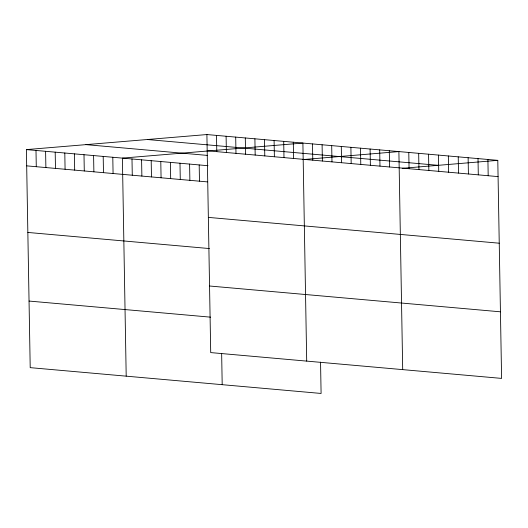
<?xml version="1.0" encoding="UTF-8"?>
<svg xmlns="http://www.w3.org/2000/svg" width="528" height="528" viewBox="0 0 528 528"><rect width="100%" height="100%" fill="white"/><g stroke="black" fill="none" stroke-linecap="round" stroke-linejoin="round"><path stroke-width="0.79" d="M320.549 362.116L321.097 393.452L30.208 367.646L26.4 149.602L206.903 134.548L497.792 160.354L501.6 378.398L210.712 352.592L206.903 134.548M302.504 159.621L398.891 151.582L402.699 369.626M402.224 168.326L497.792 160.354M147.338 139.517L438.227 165.323M207.187 150.803L498.076 176.609M85.965 144.632L207.557 155.423M26.4 149.602L207.986 165.713M26.684 165.858L207.471 181.896M208.349 217.391L499.237 243.203M27.845 232.445L209.438 248.556M209.543 286.004L500.438 311.81M29.047 301.059L210.632 317.163M487.905 159.476L488.189 175.732M478.012 158.598L478.295 174.854M468.125 157.72L468.409 173.976M458.231 156.842L458.515 173.098M448.345 155.965L448.628 172.22M438.451 155.087L438.735 171.343M428.564 154.209L428.848 170.465M418.671 153.331L418.955 169.594M408.784 152.46L409.068 168.716M389.294 150.731L389.578 166.987M379.691 149.879L379.975 166.135M370.095 149.021L370.379 165.284M360.492 148.17L360.776 164.432M350.896 147.319L351.179 163.574M341.293 146.467L341.576 162.723M331.696 145.616L331.98 161.872M322.093 144.764L322.377 161.02M312.497 143.913L312.781 160.169M306.702 361.106L302.894 143.062L122.397 158.116L126.199 376.16M293.297 142.21L293.581 158.466M283.701 141.359L283.985 157.615M274.098 140.507L274.382 156.763M264.502 139.656L264.785 155.912M254.899 138.805L255.182 155.06M245.302 137.953L245.586 154.209M235.699 137.102L235.983 153.358M226.103 136.25L226.387 152.506M221.648 353.344L222.196 384.681M216.5 135.399L216.784 151.655M199.188 164.927L199.472 181.183M189.592 164.076L189.875 180.332M179.989 163.225L180.272 179.48M170.392 162.373L170.676 178.629M160.789 161.522L161.073 177.778M151.193 160.67L151.477 176.926M141.59 159.819L141.874 176.075M131.993 158.968L132.277 175.223M112.794 157.265L113.078 173.521M103.198 156.413L103.481 172.669M93.595 155.562L93.878 171.818M83.998 154.711L84.282 170.966M74.395 153.859L74.679 170.115M64.799 153.008L65.083 169.264M55.196 152.156L55.48 168.412M45.599 151.305L45.883 167.561M35.996 150.454L36.28 166.709"/></g></svg>
